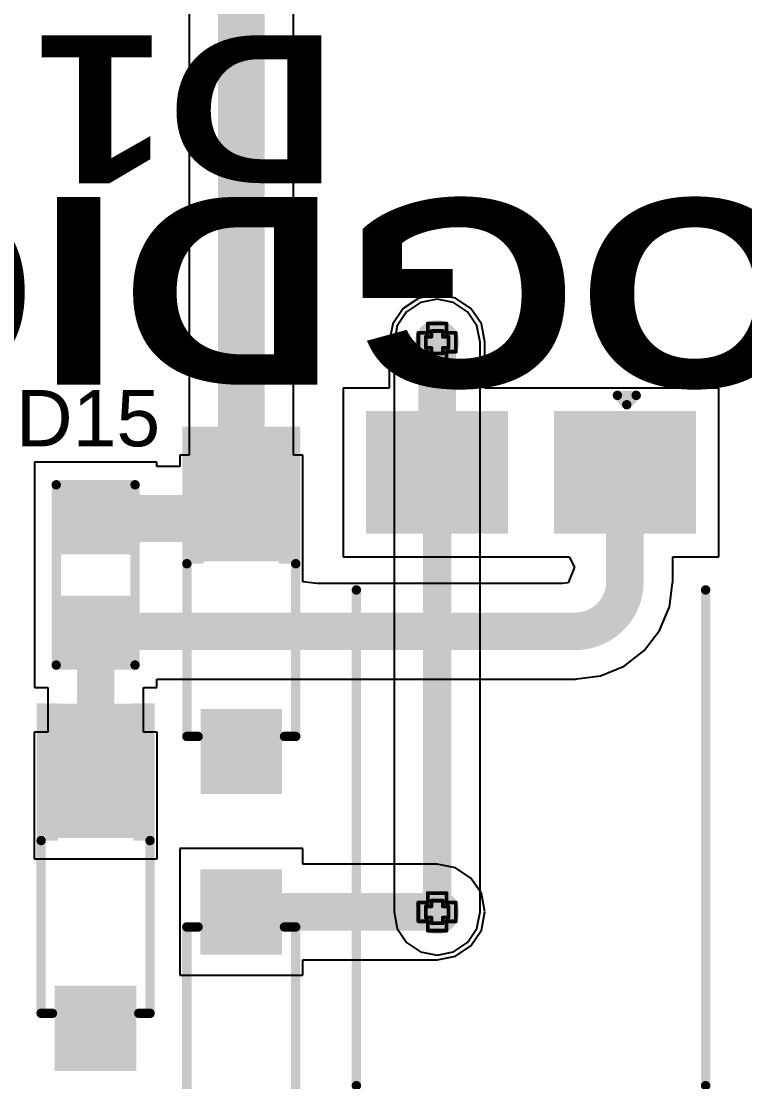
# Model space of a CAD drawing. Header units: inches. Extents: x -3 to 195, y 0 to 199.
# Drawn here: x 1.296 to 1.681, y 3.749 to 4.313 of the extents above; entities that cross this region are included whole.
import ezdxf

# ---------------------------------------------------------------- set-up
doc = ezdxf.new("R2010")
doc.units = ezdxf.units.IN
doc.header["$MEASUREMENT"] = 0
for name, color, linetype in [('Bottom Layer', 5, 'Continuous'), ('Drill Drawing', 1, 'Continuous'), ('Top Layer', 1, 'Continuous'), ('Top Overlay', 2, 'Continuous'), ('Top Paste', 8, 'Continuous'), ('Top Solder', 216, 'Continuous'), ('Via Holes', 16, 'Continuous')]:
    doc.layers.add(name, color=color, linetype=linetype)
doc.styles.add('Arial', font='', dxfattribs={"height": 0.2})
doc.styles.add('Arial Black_Bold', font='', dxfattribs={"height": 0.2})
doc.styles.get('Arial').set_extended_font_data('Arial')
doc.styles.get('Arial Black_Bold').set_extended_font_data('Arial Black', bold=True)

# ---------------------------------------------------------------- blocks, each defined once
blk = doc.blocks.new('SFH617A_2X009T_12')
at = {"layer": 'Top Layer'}
for points in [[(-0.21752055, 0.08503865), (-0.15767805, 0.08503865), (-0.15767805, 0.01495995), (-0.21752055, 0.01495995)], [(0.15767755, 0.08503865), (0.21752005, 0.08503865), (0.21752005, 0.01495995), (0.15767755, 0.01495995)], [(-0.21752055, -0.01496135), (-0.15767805, -0.01496135), (-0.15767805, -0.08504005), (-0.21752055, -0.08504005)], [(0.15767745, -0.01496135), (0.21751995, -0.01496135), (0.21751995, -0.08504005), (0.15767745, -0.08504005)]]:
    blk.add_hatch(color=1, dxfattribs=at).paths.add_polyline_path(points)
at = {"layer": 'Top Paste'}
for points in [[(-0.21752055, 0.08503865), (-0.15767805, 0.08503865), (-0.15767805, 0.01495995), (-0.21752055, 0.01495995)], [(0.15767755, 0.08503865), (0.21752005, 0.08503865), (0.21752005, 0.01495995), (0.15767755, 0.01495995)], [(-0.21752055, -0.01496135), (-0.15767805, -0.01496135), (-0.15767805, -0.08504005), (-0.21752055, -0.08504005)], [(0.15767745, -0.01496135), (0.21751995, -0.01496135), (0.21751995, -0.08504005), (0.15767745, -0.08504005)]]:
    blk.add_hatch(color=8, dxfattribs=at).paths.add_polyline_path(points)
at = {"layer": 'Top Solder'}
for points in [[(-0.22027645, 0.08779455), (-0.15492215, 0.08779455), (-0.15492215, 0.01220405), (-0.22027645, 0.01220405)], [(0.15492165, 0.08779455), (0.22027595, 0.08779455), (0.22027595, 0.01220405), (0.15492165, 0.01220405)], [(-0.22027645, -0.01220545), (-0.15492215, -0.01220545), (-0.15492215, -0.08779595), (-0.22027645, -0.08779595)], [(0.15492155, -0.01220545), (0.22027585, -0.01220545), (0.22027585, -0.08779595), (0.15492155, -0.08779595)]]:
    blk.add_hatch(color=216, dxfattribs=at).paths.add_polyline_path(points)
at = {"layer": 'Top Overlay'}
for points in [[(0.1390007, 0.0929993, 0.005, 0.005, 0), (-0.1249993, 0.0929993, 0.005, 0.005, 0)], [(-0.2285993, 0.0459993, 0.005, 0.005, 0), (-0.2285993, 0.0559993, 0.005, 0.005, 0)], [(-0.2235993, 0.0509993, 0.005, 0.005, 0), (-0.2285993, 0.0559993, 0.005, 0.005, 0)], [(-0.2285993, 0.0459993, 0.005, 0.005, 0), (-0.2235993, 0.0509993, 0.005, 0.005, 0)], [(0.1390006, -0.0930008, 0.005, 0.005, 0), (-0.1249993, -0.0930007, 0.005, 0.005, 0)]]:
    blk.add_lwpolyline(points, format="xyseb", dxfattribs=at)
for points in [[(-0.1262493, 0.0929993, 0.0025, 0.0025, 1), (-0.1237493, 0.0929993, 0.0025, 0.0025, 1)], [(0.1377507, 0.0929993, 0.0025, 0.0025, 1), (0.1402507, 0.0929993, 0.0025, 0.0025, 1)], [(-0.2298493, 0.0559993, 0.0025, 0.0025, 1), (-0.2273493, 0.0559993, 0.0025, 0.0025, 1)], [(-0.2298493, 0.0559993, 0.0025, 0.0025, 1), (-0.2273493, 0.0559993, 0.0025, 0.0025, 1)], [(-0.2248493, 0.0509993, 0.0025, 0.0025, 1), (-0.2223493, 0.0509993, 0.0025, 0.0025, 1)], [(-0.2248493, 0.0509993, 0.0025, 0.0025, 1), (-0.2223493, 0.0509993, 0.0025, 0.0025, 1)], [(-0.2298493, 0.0459993, 0.0025, 0.0025, 1), (-0.2273493, 0.0459993, 0.0025, 0.0025, 1)], [(-0.2298493, 0.0459993, 0.0025, 0.0025, 1), (-0.2273493, 0.0459993, 0.0025, 0.0025, 1)], [(-0.1262493, -0.0930007, 0.0025, 0.0025, 1), (-0.1237493, -0.0930007, 0.0025, 0.0025, 1)], [(0.1377506, -0.0930008, 0.0025, 0.0025, 1), (0.1402506, -0.0930008, 0.0025, 0.0025, 1)]]:
    blk.add_lwpolyline(points, format="xyseb", close=True, dxfattribs=at)
blk = doc.blocks.new('R___0603_45')
at = {"layer": 'Top Layer'}
for points in [[(-0.0150004, 0.017499), (-0.0150004, -0.017501), (-0.0450004, -0.017501), (-0.0450004, 0.017499)], [(0.0449996, 0.017499), (0.0449996, -0.017501), (0.0149996, -0.017501), (0.0149996, 0.017499)]]:
    blk.add_hatch(color=1, dxfattribs=at).paths.add_polyline_path(points)
at = {"layer": 'Top Paste'}
for points in [[(-0.0150004, 0.017499), (-0.0150004, -0.017501), (-0.0450004, -0.017501), (-0.0450004, 0.017499)], [(0.0449996, 0.017499), (0.0449996, -0.017501), (0.0149996, -0.017501), (0.0149996, 0.017499)]]:
    blk.add_hatch(color=8, dxfattribs=at).paths.add_polyline_path(points)
at = {"layer": 'Top Solder'}
for points in [[(-0.0110004, 0.021499), (-0.0110004, -0.021501), (-0.0490004, -0.021501), (-0.0490004, 0.021499)], [(0.0489996, 0.021499), (0.0489996, -0.021501), (0.0109996, -0.021501), (0.0109996, 0.021499)]]:
    blk.add_hatch(color=216, dxfattribs=at).paths.add_polyline_path(points)
at = {"layer": 'Top Overlay'}
for points in [[(0.0479996, 0.020999, 0.005, 0.005, 0), (-0.0480004, 0.020999, 0.005, 0.005, 0)], [(-0.0480004, -0.021001, 0.005, 0.005, 0), (-0.0480004, 0.020999, 0.005, 0.005, 0)], [(0.0479996, -0.021001, 0.005, 0.005, 0), (0.0479996, 0.020999, 0.005, 0.005, 0)], [(0.0479996, -0.021001, 0.005, 0.005, 0), (-0.0480004, -0.021001, 0.005, 0.005, 0)]]:
    blk.add_lwpolyline(points, format="xyseb", dxfattribs=at)
for points in [[(-0.0492504, 0.020999, 0.0025, 0.0025, 1), (-0.0467504, 0.020999, 0.0025, 0.0025, 1)], [(-0.0492504, 0.020999, 0.0025, 0.0025, 1), (-0.0467504, 0.020999, 0.0025, 0.0025, 1)], [(0.0467496, 0.020999, 0.0025, 0.0025, 1), (0.0492496, 0.020999, 0.0025, 0.0025, 1)], [(0.0467496, 0.020999, 0.0025, 0.0025, 1), (0.0492496, 0.020999, 0.0025, 0.0025, 1)], [(-0.0492504, -0.021001, 0.0025, 0.0025, 1), (-0.0467504, -0.021001, 0.0025, 0.0025, 1)], [(-0.0492504, -0.021001, 0.0025, 0.0025, 1), (-0.0467504, -0.021001, 0.0025, 0.0025, 1)], [(0.0467496, -0.021001, 0.0025, 0.0025, 1), (0.0492496, -0.021001, 0.0025, 0.0025, 1)], [(0.0467496, -0.021001, 0.0025, 0.0025, 1), (0.0492496, -0.021001, 0.0025, 0.0025, 1)]]:
    blk.add_lwpolyline(points, format="xyseb", close=True, dxfattribs=at)
blk = doc.blocks.new('SOD_123_120')
at = {"layer": 'Top Layer'}
for points in [[(-0.0433067, 0.01771635), (-0.0433067, -0.01771675), (-0.0807083, -0.01771675), (-0.0807083, 0.01771635)], [(0.0807093, 0.01771635), (0.0807093, -0.01771675), (0.0433077, -0.01771675), (0.0433077, 0.01771635)]]:
    blk.add_hatch(color=1, dxfattribs=at).paths.add_polyline_path(points)
at = {"layer": 'Top Overlay'}
for points in [[(0.0380005, 0.019972), (0.1110005, 0.019972), (0.1110005, 0.031468), (0.0380005, 0.031468)], [(0.0834385, -0.031028), (0.1109825, -0.031028), (0.1109825, 0.030972), (0.0834385, 0.030972)], [(0.0379965, -0.03152), (0.1109965, -0.03152), (0.1109965, -0.020024), (0.0379965, -0.020024)]]:
    blk.add_hatch(color=2, dxfattribs=at).paths.add_polyline_path(points)
at = {"layer": 'Top Paste'}
for points in [[(-0.0433067, 0.01771635), (-0.0433067, -0.01771675), (-0.0807083, -0.01771675), (-0.0807083, 0.01771635)], [(0.0807093, 0.01771635), (0.0807093, -0.01771675), (0.0433077, -0.01771675), (0.0433077, 0.01771635)]]:
    blk.add_hatch(color=8, dxfattribs=at).paths.add_polyline_path(points)
at = {"layer": 'Top Solder'}
for points in [[(-0.0393067, 0.02171635), (-0.0393067, -0.02171675), (-0.0847083, -0.02171675), (-0.0847083, 0.02171635)], [(0.0847093, 0.02171635), (0.0847093, -0.02171675), (0.0393077, -0.02171675), (0.0393077, 0.02171635)]]:
    blk.add_hatch(color=216, dxfattribs=at).paths.add_polyline_path(points)
at = {"layer": 'Top Overlay'}
for points in [[(-0.0539995, 0.0289998, 0.005, 0.005, 0), (-0.0539995, 0.0229998, 0.005, 0.005, 0)], [(-0.0539995, 0.0289998, 0.005, 0.005, 0), (0.0380005, 0.0289998, 0.005, 0.005, 0)], [(-0.0539995, -0.0230002, 0.005, 0.005, 0), (-0.0539995, -0.0290002, 0.005, 0.005, 0)], [(-0.0539995, -0.0290002, 0.005, 0.005, 0), (0.0380005, -0.0290002, 0.005, 0.005, 0)]]:
    blk.add_lwpolyline(points, format="xyseb", dxfattribs=at)
for points in [[(-0.0552495, 0.0289998, 0.0025, 0.0025, 1), (-0.0527495, 0.0289998, 0.0025, 0.0025, 1)], [(-0.0552495, 0.0289998, 0.0025, 0.0025, 1), (-0.0527495, 0.0289998, 0.0025, 0.0025, 1)], [(0.0367505, 0.0289998, 0.0025, 0.0025, 1), (0.0392505, 0.0289998, 0.0025, 0.0025, 1)], [(-0.0552495, 0.0229998, 0.0025, 0.0025, 1), (-0.0527495, 0.0229998, 0.0025, 0.0025, 1)], [(-0.0552495, -0.0230002, 0.0025, 0.0025, 1), (-0.0527495, -0.0230002, 0.0025, 0.0025, 1)], [(-0.0552495, -0.0290002, 0.0025, 0.0025, 1), (-0.0527495, -0.0290002, 0.0025, 0.0025, 1)], [(-0.0552495, -0.0290002, 0.0025, 0.0025, 1), (-0.0527495, -0.0290002, 0.0025, 0.0025, 1)], [(0.0367505, -0.0290002, 0.0025, 0.0025, 1), (0.0392505, -0.0290002, 0.0025, 0.0025, 1)]]:
    blk.add_lwpolyline(points, format="xyseb", close=True, dxfattribs=at)
blk = doc.blocks.new('SOD_123_121')
at = {"layer": 'Top Layer'}
for points in [[(-0.0433074, 0.01771595), (-0.0433074, -0.01771715), (-0.080709, -0.01771715), (-0.080709, 0.01771595)], [(0.0807086, 0.01771595), (0.0807086, -0.01771715), (0.043307, -0.01771715), (0.043307, 0.01771595)]]:
    blk.add_hatch(color=1, dxfattribs=at).paths.add_polyline_path(points)
at = {"layer": 'Top Overlay'}
for points in [[(0.0379878, 0.0199992), (0.1109878, 0.0199992), (0.1109878, 0.0314952), (0.0379878, 0.0314952)], [(0.0834988, -0.0309998), (0.1110408, -0.0309998), (0.1110408, 0.0310002), (0.0834988, 0.0310002)], [(0.0379838, -0.0314928), (0.1109838, -0.0314928), (0.1109838, -0.0199968), (0.0379838, -0.0199968)]]:
    blk.add_hatch(color=2, dxfattribs=at).paths.add_polyline_path(points)
at = {"layer": 'Top Paste'}
for points in [[(-0.0433074, 0.01771595), (-0.0433074, -0.01771715), (-0.080709, -0.01771715), (-0.080709, 0.01771595)], [(0.0807086, 0.01771595), (0.0807086, -0.01771715), (0.043307, -0.01771715), (0.043307, 0.01771595)]]:
    blk.add_hatch(color=8, dxfattribs=at).paths.add_polyline_path(points)
at = {"layer": 'Top Solder'}
for points in [[(-0.0393074, 0.02171595), (-0.0393074, -0.02171715), (-0.084709, -0.02171715), (-0.084709, 0.02171595)], [(0.0847086, 0.02171595), (0.0847086, -0.02171715), (0.039307, -0.02171715), (0.039307, 0.02171595)]]:
    blk.add_hatch(color=216, dxfattribs=at).paths.add_polyline_path(points)
at = {"layer": 'Top Overlay'}
for points in [[(-0.0540002, 0.0289994, 0.005, 0.005, 0), (-0.0540002, 0.0229994, 0.005, 0.005, 0)], [(-0.0540002, 0.0289994, 0.005, 0.005, 0), (0.0379998, 0.0289994, 0.005, 0.005, 0)], [(-0.0540002, -0.0230006, 0.005, 0.005, 0), (-0.0540002, -0.0290006, 0.005, 0.005, 0)], [(-0.0540002, -0.0290006, 0.005, 0.005, 0), (0.0379998, -0.0290006, 0.005, 0.005, 0)]]:
    blk.add_lwpolyline(points, format="xyseb", dxfattribs=at)
for points in [[(-0.0552502, 0.0289994, 0.0025, 0.0025, 1), (-0.0527502, 0.0289994, 0.0025, 0.0025, 1)], [(-0.0552502, 0.0289994, 0.0025, 0.0025, 1), (-0.0527502, 0.0289994, 0.0025, 0.0025, 1)], [(0.0367498, 0.0289994, 0.0025, 0.0025, 1), (0.0392498, 0.0289994, 0.0025, 0.0025, 1)], [(-0.0552502, 0.0229994, 0.0025, 0.0025, 1), (-0.0527502, 0.0229994, 0.0025, 0.0025, 1)], [(-0.0552502, -0.0230006, 0.0025, 0.0025, 1), (-0.0527502, -0.0230006, 0.0025, 0.0025, 1)], [(-0.0552502, -0.0290006, 0.0025, 0.0025, 1), (-0.0527502, -0.0290006, 0.0025, 0.0025, 1)], [(-0.0552502, -0.0290006, 0.0025, 0.0025, 1), (-0.0527502, -0.0290006, 0.0025, 0.0025, 1)], [(0.0367498, -0.0290006, 0.0025, 0.0025, 1), (0.0392498, -0.0290006, 0.0025, 0.0025, 1)]]:
    blk.add_lwpolyline(points, format="xyseb", close=True, dxfattribs=at)
blk = doc.blocks.new('SOD_123_122')
at = {"layer": 'Top Layer'}
for points in [[(-0.043307, 0.01771715), (-0.043307, -0.01771595), (-0.0807086, -0.01771595), (-0.0807086, 0.01771715)], [(0.080709, 0.01771715), (0.080709, -0.01771595), (0.0433074, -0.01771595), (0.0433074, 0.01771715)]]:
    blk.add_hatch(color=1, dxfattribs=at).paths.add_polyline_path(points)
at = {"layer": 'Top Overlay'}
for points in [[(0.0380002, 0.0200286), (0.1110002, 0.0200286), (0.1110002, 0.0315246), (0.0380002, 0.0315246)], [(0.0834582, -0.0309734), (0.1110022, -0.0309734), (0.1110022, 0.0310266), (0.0834582, 0.0310266)], [(0.0379962, -0.0314634), (0.1109962, -0.0314634), (0.1109962, -0.0199674), (0.0379962, -0.0199674)]]:
    blk.add_hatch(color=2, dxfattribs=at).paths.add_polyline_path(points)
at = {"layer": 'Top Paste'}
for points in [[(-0.043307, 0.01771715), (-0.043307, -0.01771595), (-0.0807086, -0.01771595), (-0.0807086, 0.01771715)], [(0.080709, 0.01771715), (0.080709, -0.01771595), (0.0433074, -0.01771595), (0.0433074, 0.01771715)]]:
    blk.add_hatch(color=8, dxfattribs=at).paths.add_polyline_path(points)
at = {"layer": 'Top Solder'}
for points in [[(-0.039307, 0.02171715), (-0.039307, -0.02171595), (-0.0847086, -0.02171595), (-0.0847086, 0.02171715)], [(0.084709, 0.02171715), (0.084709, -0.02171595), (0.0393074, -0.02171595), (0.0393074, 0.02171715)]]:
    blk.add_hatch(color=216, dxfattribs=at).paths.add_polyline_path(points)
at = {"layer": 'Top Overlay'}
for points in [[(0.0380002, 0.0290006, 0.005, 0.005, 0), (-0.0539998, 0.0290006, 0.005, 0.005, 0)], [(-0.0539998, 0.0230006, 0.005, 0.005, 0), (-0.0539998, 0.0290006, 0.005, 0.005, 0)], [(-0.0539998, -0.0289994, 0.005, 0.005, 0), (-0.0539998, -0.0229994, 0.005, 0.005, 0)], [(0.0380002, -0.0289994, 0.005, 0.005, 0), (-0.0539998, -0.0289994, 0.005, 0.005, 0)]]:
    blk.add_lwpolyline(points, format="xyseb", dxfattribs=at)
for points in [[(-0.0552498, 0.0290006, 0.0025, 0.0025, 1), (-0.0527498, 0.0290006, 0.0025, 0.0025, 1)], [(-0.0552498, 0.0290006, 0.0025, 0.0025, 1), (-0.0527498, 0.0290006, 0.0025, 0.0025, 1)], [(0.0367502, 0.0290006, 0.0025, 0.0025, 1), (0.0392502, 0.0290006, 0.0025, 0.0025, 1)], [(-0.0552498, 0.0230006, 0.0025, 0.0025, 1), (-0.0527498, 0.0230006, 0.0025, 0.0025, 1)], [(-0.0552498, -0.0229994, 0.0025, 0.0025, 1), (-0.0527498, -0.0229994, 0.0025, 0.0025, 1)], [(-0.0552498, -0.0289994, 0.0025, 0.0025, 1), (-0.0527498, -0.0289994, 0.0025, 0.0025, 1)], [(-0.0552498, -0.0289994, 0.0025, 0.0025, 1), (-0.0527498, -0.0289994, 0.0025, 0.0025, 1)], [(0.0367502, -0.0289994, 0.0025, 0.0025, 1), (0.0392502, -0.0289994, 0.0025, 0.0025, 1)]]:
    blk.add_lwpolyline(points, format="xyseb", close=True, dxfattribs=at)

msp = doc.modelspace()

# ---------------------------------------------------------------- hatches: boundary and pattern name
at = {"layer": 'Bottom Layer'}
h = msp.add_hatch(color=5, dxfattribs=at)
edge = h.paths.add_edge_path()
edge.add_arc((1.5174656, 4.1424656), 0.011811, 0, 360)
h = msp.add_hatch(color=5, dxfattribs=at)
edge = h.paths.add_edge_path()
edge.add_arc((1.5174656, 3.8391263), 0.011811, 0, 360)
at = {"layer": 'Top Layer'}
h = msp.add_hatch(color=1, dxfattribs=at)
edge = h.paths.add_edge_path()
edge.add_arc((1.5174656, 4.1424656), 0.011811, 0, 360)
h = msp.add_hatch(color=1, dxfattribs=at)
edge = h.paths.add_edge_path()
edge.add_arc((1.5174656, 3.8391263), 0.011811, 0, 360)
at = {"layer": 'Via Holes'}
h = msp.add_hatch(color=7, dxfattribs=at)
edge = h.paths.add_edge_path()
edge.add_arc((1.5174656, 4.1424656), 0.0059055, 0, 360)
h = msp.add_hatch(color=7, dxfattribs=at)
edge = h.paths.add_edge_path()
edge.add_arc((1.5174656, 3.8391263), 0.0059055, 0, 360)

# ---------------------------------------------------------------- linework, layer by layer
at = {"layer": 'Bottom Layer'}
for p, q in [((1.5086865, 4.1636601), (1.501244, 4.1586872)), ((1.5174656, 4.1654064), (1.5086865, 4.1636601)), ((1.5262447, 4.1636601), (1.5174656, 4.1654064)), ((1.5336872, 4.1586872), (1.5262447, 4.1636601)), ((1.501244, 4.1586872), (1.4962711, 4.1512447)), ((1.5386601, 4.1512447), (1.5336872, 4.1586872)), ((1.4962711, 4.1512447), (1.4945248, 4.1424656)), ((1.5404064, 4.1424656), (1.5386601, 4.1512447)), ((1.4945248, 4.1424656), (1.4945248, 3.8391263)), ((1.5404064, 3.8391263), (1.5404064, 4.1424656)), ((1.4945248, 3.8391263), (1.4962711, 3.8303472)), ((1.5386601, 3.8303472), (1.5404064, 3.8391263)), ((1.4962711, 3.8303472), (1.501244, 3.8229047)), ((1.5336872, 3.8229047), (1.5386601, 3.8303472)), ((1.501244, 3.8229047), (1.5086865, 3.8179318)), ((1.5262447, 3.8179318), (1.5336872, 3.8229047)), ((1.5086865, 3.8179318), (1.5174656, 3.8161855)), ((1.5174656, 3.8161855), (1.5262447, 3.8179318))]:
    msp.add_line(p, q, dxfattribs=at)
msp.add_lwpolyline([(1.5174656, 3.8391263, 0.015, 0.015, 0), (1.5174656, 4.1424656, 0.015, 0.015, 0)], format="xyseb", dxfattribs=at)
for points in [[(1.5137156, 4.1424656, 0.0075, 0.0075, 1), (1.5212156, 4.1424656, 0.0075, 0.0075, 1)], [(1.5137156, 3.8391263, 0.0075, 0.0075, 1), (1.5212156, 3.8391263, 0.0075, 0.0075, 1)]]:
    msp.add_lwpolyline(points, format="xyseb", close=True, dxfattribs=at)
at = {"layer": 'Drill Drawing'}
for points in [[(1.5124656, 4.1474656, 0.002, 0.002, 0), (1.5124656, 4.1524656, 0.002, 0.002, 0)], [(1.5124656, 4.1524656, 0.002, 0.002, 0), (1.5224656, 4.1524656, 0.002, 0.002, 0)], [(1.5224656, 4.1474656, 0.002, 0.002, 0), (1.5224656, 4.1524656, 0.002, 0.002, 0)], [(1.5074656, 4.1374656, 0.002, 0.002, 0), (1.5074656, 4.1474656, 0.002, 0.002, 0)], [(1.5074656, 4.1474656, 0.002, 0.002, 0), (1.5124656, 4.1474656, 0.002, 0.002, 0)], [(1.5114656, 4.1394656, 0.002, 0.002, 0), (1.5114656, 4.1454656, 0.002, 0.002, 0)], [(1.5114656, 4.1454656, 0.002, 0.002, 0), (1.5144656, 4.1454656, 0.002, 0.002, 0)], [(1.5144656, 4.1454656, 0.002, 0.002, 0), (1.5144656, 4.1484656, 0.002, 0.002, 0)], [(1.5144656, 4.1484656, 0.002, 0.002, 0), (1.5204656, 4.1484656, 0.002, 0.002, 0)], [(1.5204656, 4.1454656, 0.002, 0.002, 0), (1.5204656, 4.1484656, 0.002, 0.002, 0)], [(1.5204656, 4.1454656, 0.002, 0.002, 0), (1.5234656, 4.1454656, 0.002, 0.002, 0)], [(1.5224656, 4.1474656, 0.002, 0.002, 0), (1.5274656, 4.1474656, 0.002, 0.002, 0)], [(1.5234656, 4.1394656, 0.002, 0.002, 0), (1.5234656, 4.1454656, 0.002, 0.002, 0)], [(1.5274656, 4.1374656, 0.002, 0.002, 0), (1.5274656, 4.1474656, 0.002, 0.002, 0)], [(1.5114656, 4.1394656, 0.002, 0.002, 0), (1.5144656, 4.1394656, 0.002, 0.002, 0)], [(1.5144656, 4.1364656, 0.002, 0.002, 0), (1.5144656, 4.1394656, 0.002, 0.002, 0)], [(1.5204656, 4.1394656, 0.002, 0.002, 0), (1.5234656, 4.1394656, 0.002, 0.002, 0)], [(1.5204656, 4.1364656, 0.002, 0.002, 0), (1.5204656, 4.1394656, 0.002, 0.002, 0)], [(1.5074656, 4.1374656, 0.002, 0.002, 0), (1.5124656, 4.1374656, 0.002, 0.002, 0)], [(1.5124656, 4.1324656, 0.002, 0.002, 0), (1.5124656, 4.1374656, 0.002, 0.002, 0)], [(1.5144656, 4.1364656, 0.002, 0.002, 0), (1.5204656, 4.1364656, 0.002, 0.002, 0)], [(1.5224656, 4.1374656, 0.002, 0.002, 0), (1.5274656, 4.1374656, 0.002, 0.002, 0)], [(1.5224656, 4.1324656, 0.002, 0.002, 0), (1.5224656, 4.1374656, 0.002, 0.002, 0)], [(1.5124656, 4.1324656, 0.002, 0.002, 0), (1.5224656, 4.1324656, 0.002, 0.002, 0)], [(1.5124656, 3.8441263, 0.002, 0.002, 0), (1.5124656, 3.8491263, 0.002, 0.002, 0)], [(1.5124656, 3.8491263, 0.002, 0.002, 0), (1.5224656, 3.8491263, 0.002, 0.002, 0)], [(1.5224656, 3.8441263, 0.002, 0.002, 0), (1.5224656, 3.8491263, 0.002, 0.002, 0)], [(1.5074656, 3.8341263, 0.002, 0.002, 0), (1.5074656, 3.8441263, 0.002, 0.002, 0)], [(1.5074656, 3.8441263, 0.002, 0.002, 0), (1.5124656, 3.8441263, 0.002, 0.002, 0)], [(1.5114656, 3.8361263, 0.002, 0.002, 0), (1.5114656, 3.8421263, 0.002, 0.002, 0)], [(1.5114656, 3.8421263, 0.002, 0.002, 0), (1.5144656, 3.8421263, 0.002, 0.002, 0)], [(1.5144656, 3.8421263, 0.002, 0.002, 0), (1.5144656, 3.8451263, 0.002, 0.002, 0)], [(1.5144656, 3.8451263, 0.002, 0.002, 0), (1.5204656, 3.8451263, 0.002, 0.002, 0)], [(1.5204656, 3.8421263, 0.002, 0.002, 0), (1.5204656, 3.8451263, 0.002, 0.002, 0)], [(1.5204656, 3.8421263, 0.002, 0.002, 0), (1.5234656, 3.8421263, 0.002, 0.002, 0)], [(1.5224656, 3.8441263, 0.002, 0.002, 0), (1.5274656, 3.8441263, 0.002, 0.002, 0)], [(1.5234656, 3.8361263, 0.002, 0.002, 0), (1.5234656, 3.8421263, 0.002, 0.002, 0)], [(1.5274656, 3.8341263, 0.002, 0.002, 0), (1.5274656, 3.8441263, 0.002, 0.002, 0)], [(1.5074656, 3.8341263, 0.002, 0.002, 0), (1.5124656, 3.8341263, 0.002, 0.002, 0)], [(1.5114656, 3.8361263, 0.002, 0.002, 0), (1.5144656, 3.8361263, 0.002, 0.002, 0)], [(1.5124656, 3.8291263, 0.002, 0.002, 0), (1.5124656, 3.8341263, 0.002, 0.002, 0)], [(1.5144656, 3.8331263, 0.002, 0.002, 0), (1.5144656, 3.8361263, 0.002, 0.002, 0)], [(1.5204656, 3.8361263, 0.002, 0.002, 0), (1.5234656, 3.8361263, 0.002, 0.002, 0)], [(1.5204656, 3.8331263, 0.002, 0.002, 0), (1.5204656, 3.8361263, 0.002, 0.002, 0)], [(1.5224656, 3.8341263, 0.002, 0.002, 0), (1.5274656, 3.8341263, 0.002, 0.002, 0)], [(1.5224656, 3.8291263, 0.002, 0.002, 0), (1.5224656, 3.8341263, 0.002, 0.002, 0)], [(1.5124656, 3.8291263, 0.002, 0.002, 0), (1.5224656, 3.8291263, 0.002, 0.002, 0)], [(1.5144656, 3.8331263, 0.002, 0.002, 0), (1.5204656, 3.8331263, 0.002, 0.002, 0)]]:
    msp.add_lwpolyline(points, format="xyseb", dxfattribs=at)
for points in [[(1.5119656, 4.1524656, 0.001, 0.001, 1), (1.5129656, 4.1524656, 0.001, 0.001, 1)], [(1.5119656, 4.1524656, 0.001, 0.001, 1), (1.5129656, 4.1524656, 0.001, 0.001, 1)], [(1.5219656, 4.1524656, 0.001, 0.001, 1), (1.5229656, 4.1524656, 0.001, 0.001, 1)], [(1.5219656, 4.1524656, 0.001, 0.001, 1), (1.5229656, 4.1524656, 0.001, 0.001, 1)], [(1.5069656, 4.1474656, 0.001, 0.001, 1), (1.5079656, 4.1474656, 0.001, 0.001, 1)], [(1.5069656, 4.1474656, 0.001, 0.001, 1), (1.5079656, 4.1474656, 0.001, 0.001, 1)], [(1.5109656, 4.1454656, 0.001, 0.001, 1), (1.5119656, 4.1454656, 0.001, 0.001, 1)], [(1.5109656, 4.1454656, 0.001, 0.001, 1), (1.5119656, 4.1454656, 0.001, 0.001, 1)], [(1.5119656, 4.1474656, 0.001, 0.001, 1), (1.5129656, 4.1474656, 0.001, 0.001, 1)], [(1.5119656, 4.1474656, 0.001, 0.001, 1), (1.5129656, 4.1474656, 0.001, 0.001, 1)], [(1.5139656, 4.1484656, 0.001, 0.001, 1), (1.5149656, 4.1484656, 0.001, 0.001, 1)], [(1.5139656, 4.1484656, 0.001, 0.001, 1), (1.5149656, 4.1484656, 0.001, 0.001, 1)], [(1.5139656, 4.1454656, 0.001, 0.001, 1), (1.5149656, 4.1454656, 0.001, 0.001, 1)], [(1.5139656, 4.1454656, 0.001, 0.001, 1), (1.5149656, 4.1454656, 0.001, 0.001, 1)], [(1.5199656, 4.1484656, 0.001, 0.001, 1), (1.5209656, 4.1484656, 0.001, 0.001, 1)], [(1.5199656, 4.1484656, 0.001, 0.001, 1), (1.5209656, 4.1484656, 0.001, 0.001, 1)], [(1.5199656, 4.1454656, 0.001, 0.001, 1), (1.5209656, 4.1454656, 0.001, 0.001, 1)], [(1.5199656, 4.1454656, 0.001, 0.001, 1), (1.5209656, 4.1454656, 0.001, 0.001, 1)], [(1.5219656, 4.1474656, 0.001, 0.001, 1), (1.5229656, 4.1474656, 0.001, 0.001, 1)], [(1.5219656, 4.1474656, 0.001, 0.001, 1), (1.5229656, 4.1474656, 0.001, 0.001, 1)], [(1.5229656, 4.1454656, 0.001, 0.001, 1), (1.5239656, 4.1454656, 0.001, 0.001, 1)], [(1.5229656, 4.1454656, 0.001, 0.001, 1), (1.5239656, 4.1454656, 0.001, 0.001, 1)], [(1.5269656, 4.1474656, 0.001, 0.001, 1), (1.5279656, 4.1474656, 0.001, 0.001, 1)], [(1.5269656, 4.1474656, 0.001, 0.001, 1), (1.5279656, 4.1474656, 0.001, 0.001, 1)], [(1.5109656, 4.1394656, 0.001, 0.001, 1), (1.5119656, 4.1394656, 0.001, 0.001, 1)], [(1.5109656, 4.1394656, 0.001, 0.001, 1), (1.5119656, 4.1394656, 0.001, 0.001, 1)], [(1.5139656, 4.1394656, 0.001, 0.001, 1), (1.5149656, 4.1394656, 0.001, 0.001, 1)], [(1.5139656, 4.1394656, 0.001, 0.001, 1), (1.5149656, 4.1394656, 0.001, 0.001, 1)], [(1.5199656, 4.1394656, 0.001, 0.001, 1), (1.5209656, 4.1394656, 0.001, 0.001, 1)], [(1.5199656, 4.1394656, 0.001, 0.001, 1), (1.5209656, 4.1394656, 0.001, 0.001, 1)], [(1.5229656, 4.1394656, 0.001, 0.001, 1), (1.5239656, 4.1394656, 0.001, 0.001, 1)], [(1.5229656, 4.1394656, 0.001, 0.001, 1), (1.5239656, 4.1394656, 0.001, 0.001, 1)], [(1.5069656, 4.1374656, 0.001, 0.001, 1), (1.5079656, 4.1374656, 0.001, 0.001, 1)], [(1.5069656, 4.1374656, 0.001, 0.001, 1), (1.5079656, 4.1374656, 0.001, 0.001, 1)], [(1.5119656, 4.1374656, 0.001, 0.001, 1), (1.5129656, 4.1374656, 0.001, 0.001, 1)], [(1.5119656, 4.1374656, 0.001, 0.001, 1), (1.5129656, 4.1374656, 0.001, 0.001, 1)], [(1.5139656, 4.1364656, 0.001, 0.001, 1), (1.5149656, 4.1364656, 0.001, 0.001, 1)], [(1.5139656, 4.1364656, 0.001, 0.001, 1), (1.5149656, 4.1364656, 0.001, 0.001, 1)], [(1.5199656, 4.1364656, 0.001, 0.001, 1), (1.5209656, 4.1364656, 0.001, 0.001, 1)], [(1.5199656, 4.1364656, 0.001, 0.001, 1), (1.5209656, 4.1364656, 0.001, 0.001, 1)], [(1.5219656, 4.1374656, 0.001, 0.001, 1), (1.5229656, 4.1374656, 0.001, 0.001, 1)], [(1.5219656, 4.1374656, 0.001, 0.001, 1), (1.5229656, 4.1374656, 0.001, 0.001, 1)], [(1.5269656, 4.1374656, 0.001, 0.001, 1), (1.5279656, 4.1374656, 0.001, 0.001, 1)], [(1.5269656, 4.1374656, 0.001, 0.001, 1), (1.5279656, 4.1374656, 0.001, 0.001, 1)], [(1.5119656, 4.1324656, 0.001, 0.001, 1), (1.5129656, 4.1324656, 0.001, 0.001, 1)], [(1.5119656, 4.1324656, 0.001, 0.001, 1), (1.5129656, 4.1324656, 0.001, 0.001, 1)], [(1.5219656, 4.1324656, 0.001, 0.001, 1), (1.5229656, 4.1324656, 0.001, 0.001, 1)], [(1.5219656, 4.1324656, 0.001, 0.001, 1), (1.5229656, 4.1324656, 0.001, 0.001, 1)], [(1.5119656, 3.8491263, 0.001, 0.001, 1), (1.5129656, 3.8491263, 0.001, 0.001, 1)], [(1.5119656, 3.8491263, 0.001, 0.001, 1), (1.5129656, 3.8491263, 0.001, 0.001, 1)], [(1.5219656, 3.8491263, 0.001, 0.001, 1), (1.5229656, 3.8491263, 0.001, 0.001, 1)], [(1.5219656, 3.8491263, 0.001, 0.001, 1), (1.5229656, 3.8491263, 0.001, 0.001, 1)], [(1.5069656, 3.8441263, 0.001, 0.001, 1), (1.5079656, 3.8441263, 0.001, 0.001, 1)], [(1.5069656, 3.8441263, 0.001, 0.001, 1), (1.5079656, 3.8441263, 0.001, 0.001, 1)], [(1.5109656, 3.8421263, 0.001, 0.001, 1), (1.5119656, 3.8421263, 0.001, 0.001, 1)], [(1.5109656, 3.8421263, 0.001, 0.001, 1), (1.5119656, 3.8421263, 0.001, 0.001, 1)], [(1.5119656, 3.8441263, 0.001, 0.001, 1), (1.5129656, 3.8441263, 0.001, 0.001, 1)], [(1.5119656, 3.8441263, 0.001, 0.001, 1), (1.5129656, 3.8441263, 0.001, 0.001, 1)], [(1.5139656, 3.8451263, 0.001, 0.001, 1), (1.5149656, 3.8451263, 0.001, 0.001, 1)], [(1.5139656, 3.8451263, 0.001, 0.001, 1), (1.5149656, 3.8451263, 0.001, 0.001, 1)], [(1.5139656, 3.8421263, 0.001, 0.001, 1), (1.5149656, 3.8421263, 0.001, 0.001, 1)], [(1.5139656, 3.8421263, 0.001, 0.001, 1), (1.5149656, 3.8421263, 0.001, 0.001, 1)], [(1.5199656, 3.8451263, 0.001, 0.001, 1), (1.5209656, 3.8451263, 0.001, 0.001, 1)], [(1.5199656, 3.8451263, 0.001, 0.001, 1), (1.5209656, 3.8451263, 0.001, 0.001, 1)], [(1.5199656, 3.8421263, 0.001, 0.001, 1), (1.5209656, 3.8421263, 0.001, 0.001, 1)], [(1.5199656, 3.8421263, 0.001, 0.001, 1), (1.5209656, 3.8421263, 0.001, 0.001, 1)], [(1.5219656, 3.8441263, 0.001, 0.001, 1), (1.5229656, 3.8441263, 0.001, 0.001, 1)], [(1.5219656, 3.8441263, 0.001, 0.001, 1), (1.5229656, 3.8441263, 0.001, 0.001, 1)], [(1.5229656, 3.8421263, 0.001, 0.001, 1), (1.5239656, 3.8421263, 0.001, 0.001, 1)], [(1.5229656, 3.8421263, 0.001, 0.001, 1), (1.5239656, 3.8421263, 0.001, 0.001, 1)], [(1.5269656, 3.8441263, 0.001, 0.001, 1), (1.5279656, 3.8441263, 0.001, 0.001, 1)], [(1.5269656, 3.8441263, 0.001, 0.001, 1), (1.5279656, 3.8441263, 0.001, 0.001, 1)], [(1.5069656, 3.8341263, 0.001, 0.001, 1), (1.5079656, 3.8341263, 0.001, 0.001, 1)], [(1.5069656, 3.8341263, 0.001, 0.001, 1), (1.5079656, 3.8341263, 0.001, 0.001, 1)], [(1.5109656, 3.8361263, 0.001, 0.001, 1), (1.5119656, 3.8361263, 0.001, 0.001, 1)], [(1.5109656, 3.8361263, 0.001, 0.001, 1), (1.5119656, 3.8361263, 0.001, 0.001, 1)], [(1.5119656, 3.8341263, 0.001, 0.001, 1), (1.5129656, 3.8341263, 0.001, 0.001, 1)], [(1.5119656, 3.8341263, 0.001, 0.001, 1), (1.5129656, 3.8341263, 0.001, 0.001, 1)], [(1.5139656, 3.8361263, 0.001, 0.001, 1), (1.5149656, 3.8361263, 0.001, 0.001, 1)], [(1.5139656, 3.8361263, 0.001, 0.001, 1), (1.5149656, 3.8361263, 0.001, 0.001, 1)], [(1.5199656, 3.8361263, 0.001, 0.001, 1), (1.5209656, 3.8361263, 0.001, 0.001, 1)], [(1.5199656, 3.8361263, 0.001, 0.001, 1), (1.5209656, 3.8361263, 0.001, 0.001, 1)], [(1.5219656, 3.8341263, 0.001, 0.001, 1), (1.5229656, 3.8341263, 0.001, 0.001, 1)], [(1.5219656, 3.8341263, 0.001, 0.001, 1), (1.5229656, 3.8341263, 0.001, 0.001, 1)], [(1.5229656, 3.8361263, 0.001, 0.001, 1), (1.5239656, 3.8361263, 0.001, 0.001, 1)], [(1.5229656, 3.8361263, 0.001, 0.001, 1), (1.5239656, 3.8361263, 0.001, 0.001, 1)], [(1.5269656, 3.8341263, 0.001, 0.001, 1), (1.5279656, 3.8341263, 0.001, 0.001, 1)], [(1.5269656, 3.8341263, 0.001, 0.001, 1), (1.5279656, 3.8341263, 0.001, 0.001, 1)], [(1.5119656, 3.8291263, 0.001, 0.001, 1), (1.5129656, 3.8291263, 0.001, 0.001, 1)], [(1.5119656, 3.8291263, 0.001, 0.001, 1), (1.5129656, 3.8291263, 0.001, 0.001, 1)], [(1.5139656, 3.8331263, 0.001, 0.001, 1), (1.5149656, 3.8331263, 0.001, 0.001, 1)], [(1.5139656, 3.8331263, 0.001, 0.001, 1), (1.5149656, 3.8331263, 0.001, 0.001, 1)], [(1.5199656, 3.8331263, 0.001, 0.001, 1), (1.5209656, 3.8331263, 0.001, 0.001, 1)], [(1.5199656, 3.8331263, 0.001, 0.001, 1), (1.5209656, 3.8331263, 0.001, 0.001, 1)], [(1.5219656, 3.8291263, 0.001, 0.001, 1), (1.5229656, 3.8291263, 0.001, 0.001, 1)], [(1.5219656, 3.8291263, 0.001, 0.001, 1), (1.5229656, 3.8291263, 0.001, 0.001, 1)]]:
    msp.add_lwpolyline(points, format="xyseb", close=True, dxfattribs=at)
at = {"layer": 'Top Layer'}
for p, q in [((1.3854637, 4.4648815), (1.3854637, 4.0822756)), ((1.4409383, 4.0822756), (1.4409383, 4.4657571)), ((1.5077111, 4.1660151), (1.4994416, 4.1604896)), ((1.5174656, 4.1679554), (1.5077111, 4.1660151)), ((1.5272201, 4.1660151), (1.5174656, 4.1679554)), ((1.5354896, 4.1604896), (1.5272201, 4.1660151)), ((1.4994416, 4.1604896), (1.4939161, 4.1522201)), ((1.5410151, 4.1522201), (1.5354896, 4.1604896)), ((1.4939161, 4.1522201), (1.4919758, 4.1424656)), ((1.5429554, 4.1424656), (1.5410151, 4.1522201)), ((1.4919758, 4.1424656), (1.4919758, 4.1181192)), ((1.5429554, 4.1181192), (1.5429554, 4.1424656)), ((1.4919758, 4.1181192), (1.4674263, 4.1181192)), ((1.4674263, 4.1181192), (1.4674263, 4.0282768)), ((1.6675049, 4.1181192), (1.5429554, 4.1181192)), ((1.6675049, 4.0282768), (1.6675049, 4.1181192)), ((1.3681189, 4.0785748), (1.3031189, 4.0785748)), ((1.3031189, 4.0785748), (1.3031189, 4.0185748)), ((1.3681189, 4.0763121), (1.3681189, 4.0785748)), ((1.3854637, 4.0822756), (1.3804844, 4.0822756)), ((1.3804844, 4.0822756), (1.3804844, 4.0763121)), ((1.4459174, 4.0822756), (1.4409383, 4.0822756)), ((1.4459174, 4.0148741), (1.4459174, 4.0822756)), ((1.3804844, 4.0763121), (1.3681189, 4.0763121)), ((1.4674263, 4.0282768), (1.5878369, 4.0282768)), ((1.5878369, 4.0282768), (1.5905978, 4.022711)), ((1.6429554, 4.014942), (1.6429554, 4.0282768)), ((1.6429554, 4.0282768), (1.6675049, 4.0282768)), ((1.5905978, 4.022711), (1.5872885, 4.0144086)), ((1.3031189, 4.0185748), (1.3031189, 3.9585748)), ((1.4535822, 4.0140646), (1.4459174, 4.0148741)), ((1.5842654, 4.0140646), (1.4535822, 4.0140646)), ((1.5872885, 4.0144086), (1.5842654, 4.0140646)), ((1.6411434, 4.0015325), (1.6428176, 4.0142492)), ((1.6428176, 4.0142492), (1.6429554, 4.014942)), ((1.6359675, 3.9890368), (1.6411434, 4.0015325)), ((1.6277339, 3.9783065), (1.6359675, 3.9890368)), ((1.6170036, 3.9700729), (1.6277339, 3.9783065)), ((1.5917912, 3.9632228), (1.6045079, 3.964897)), ((1.6045079, 3.964897), (1.6170036, 3.9700729)), ((1.3681189, 3.9585748), (1.3681189, 3.963085)), ((1.3681189, 3.963085), (1.5910984, 3.963085)), ((1.5910984, 3.963085), (1.5917912, 3.9632228)), ((1.3031189, 3.9585748), (1.3101183, 3.9585748)), ((1.3101183, 3.9585748), (1.3101183, 3.9348356)), ((1.3610979, 3.9348356), (1.3610979, 3.9585748)), ((1.3610979, 3.9585748), (1.3681189, 3.9585748)), ((1.3101183, 3.9348356), (1.3028808, 3.9348356)), ((1.3028808, 3.9348356), (1.3028808, 3.867434)), ((1.3683138, 3.9348356), (1.3610979, 3.9348356)), ((1.3683138, 3.867434), (1.3683138, 3.9348356)), ((1.4458898, 3.8728271), (1.3804568, 3.8728271)), ((1.3804568, 3.8728271), (1.3804568, 3.8054255)), ((1.4458898, 3.8646161), (1.4458898, 3.8728271)), ((1.3028808, 3.867434), (1.3683138, 3.867434)), ((1.5174656, 3.8646161), (1.4458898, 3.8646161)), ((1.5272201, 3.8626758), (1.5174656, 3.8646161)), ((1.5354896, 3.8571503), (1.5272201, 3.8626758)), ((1.5410151, 3.8488808), (1.5354896, 3.8571503)), ((1.5429554, 3.8391263), (1.5410151, 3.8488808)), ((1.5410151, 3.8293718), (1.5429554, 3.8391263)), ((1.5354896, 3.8211023), (1.5410151, 3.8293718)), ((1.5272201, 3.8155768), (1.5354896, 3.8211023)), ((1.4458898, 3.8054255), (1.4458898, 3.8136365)), ((1.4458898, 3.8136365), (1.5174656, 3.8136365)), ((1.5174656, 3.8136365), (1.5272201, 3.8155768)), ((1.3804568, 3.8054255), (1.4458898, 3.8054255))]:
    msp.add_line(p, q, dxfattribs=at)
for points in [[(1.413201, 4.0495747, 0.025, 0.025, 0), (1.413201, 4.5180483, 0.025, 0.025, 0)], [(1.5174656, 4.073198, 0.02, 0.02, 0), (1.5174656, 4.1424656, 0.02, 0.02, 0)], [(1.6174656, 4.014942, 0.02, 0.02, 0), (1.6174656, 4.073198, 0.02, 0.02, 0)], [(1.3356189, 4.0485748, 0.025, 0.025, 0), (1.4132009, 4.0485748, 0.025, 0.025, 0)], [(1.6174656, 4.014942, 0.02, 0.02, -0.4142135623730951), (1.5910984, 3.9885748, 0.02, 0.02, 0)], [(1.3356081, 3.988564, 0.02, 0.02, 0), (1.3356189, 3.9885748, 0.02, 0.02, 0)], [(1.3356081, 3.9011456, 0.02, 0.02, 0), (1.3356081, 3.988564, 0.02, 0.02, 0)], [(1.3356189, 3.9885748, 0.02, 0.02, 0), (1.5910984, 3.9885748, 0.02, 0.02, 0)], [(1.3355973, 3.9011348, 0.02, 0.02, 0), (1.3356081, 3.9011456, 0.02, 0.02, 0)], [(1.4131733, 3.8391263, 0.02, 0.02, 0), (1.5174656, 3.8391263, 0.02, 0.02, 0)]]:
    msp.add_lwpolyline(points, format="xyseb", dxfattribs=at)
for points in [[(1.5124656, 4.1424656, 0.01, 0.01, 1), (1.5224656, 4.1424656, 0.01, 0.01, 1)], [(1.5124656, 4.073198, 0.01, 0.01, 1), (1.5224656, 4.073198, 0.01, 0.01, 1)], [(1.6124656, 4.073198, 0.01, 0.01, 1), (1.6224656, 4.073198, 0.01, 0.01, 1)], [(1.3293689, 4.0485748, 0.0125, 0.0125, 1), (1.3418689, 4.0485748, 0.0125, 0.0125, 1)], [(1.4069509, 4.0485748, 0.0125, 0.0125, 1), (1.4194509, 4.0485748, 0.0125, 0.0125, 1)], [(1.406951, 4.0495747, 0.0125, 0.0125, 1), (1.419451, 4.0495747, 0.0125, 0.0125, 1)], [(1.6124656, 4.014942, 0.01, 0.01, 1), (1.6224656, 4.014942, 0.01, 0.01, 1)], [(1.6124656, 4.014942, 0.01, 0.01, 1), (1.6224656, 4.014942, 0.01, 0.01, 1)], [(1.3306081, 3.988564, 0.01, 0.01, 1), (1.3406081, 3.988564, 0.01, 0.01, 1)], [(1.3306081, 3.988564, 0.01, 0.01, 1), (1.3406081, 3.988564, 0.01, 0.01, 1)], [(1.3306189, 3.9885748, 0.01, 0.01, 1), (1.3406189, 3.9885748, 0.01, 0.01, 1)], [(1.3306189, 3.9885748, 0.01, 0.01, 1), (1.3406189, 3.9885748, 0.01, 0.01, 1)], [(1.5860984, 3.9885748, 0.01, 0.01, 1), (1.5960984, 3.9885748, 0.01, 0.01, 1)], [(1.5860984, 3.9885748, 0.01, 0.01, 1), (1.5960984, 3.9885748, 0.01, 0.01, 1)], [(1.3305973, 3.9011348, 0.01, 0.01, 1), (1.3405973, 3.9011348, 0.01, 0.01, 1)], [(1.3306081, 3.9011456, 0.01, 0.01, 1), (1.3406081, 3.9011456, 0.01, 0.01, 1)], [(1.3306081, 3.9011456, 0.01, 0.01, 1), (1.3406081, 3.9011456, 0.01, 0.01, 1)], [(1.4081733, 3.8391263, 0.01, 0.01, 1), (1.4181733, 3.8391263, 0.01, 0.01, 1)], [(1.5124656, 3.8391263, 0.01, 0.01, 1), (1.5224656, 3.8391263, 0.01, 0.01, 1)]]:
    msp.add_lwpolyline(points, format="xyseb", close=True, dxfattribs=at)

# ---------------------------------------------------------------- block references
for name, p, rotation in [('SFH617A_2X009T_12', (1.5674663, 3.8855987), 270), ('SOD_123_121', (1.4132003, 3.986567), 90), ('R___0603_45', (1.3356199, 4.0185744), 270), ('SOD_123_120', (1.3355971, 3.8391263), 90), ('SOD_123_122', (1.4131727, 3.7771185), 270)]:
    msp.add_blockref(name, p, dxfattribs=dict(rotation=rotation))

# ---------------------------------------------------------------- texts
at = {"layer": 'Top Overlay'}
for s, height, rotation, style, p in [('D1', 0.0787402, 180, 'Arial Black_Bold', (1.4643066, 4.3059254)), ('DIGITAL INPUT', 0.1, 180, 'Arial Black_Bold', (1.4643072, 4.2198171)), ('ANALOG', 0.1, 180, 'Arial Black_Bold', (2.1606148, 4.2187423)), ('D15', 0.03, 360, 'Arial', (1.2931141, 4.0870912))]:
    msp.add_text(s, height=height, rotation=rotation, dxfattribs=dict(at, style=style)).set_placement(p)

doc.saveas('drawing.dxf')
